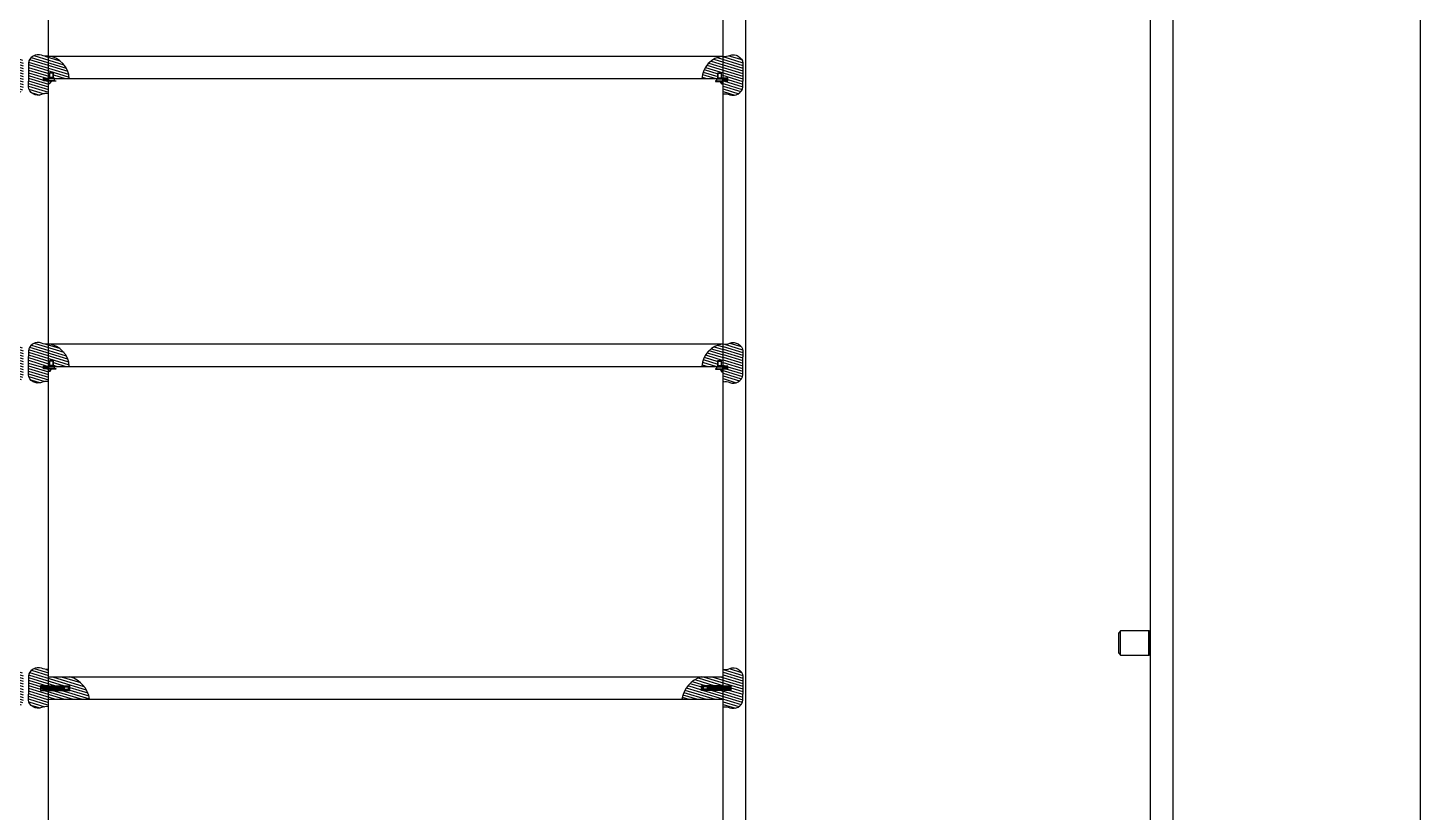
# Model space of a CAD drawing. Header units: centimetres. Extents: x 1543 to 3673, y 1148 to 2594.
# Drawn here: x 2101.8 to 2256.5, y 2384.1 to 2471.3 of the extents above; entities that cross this region are included whole.
import ezdxf

# ---------------------------------------------------------------- set-up
doc = ezdxf.new("R2010")
doc.units = ezdxf.units.CM
doc.linetypes.add('PDF_IMPORT', pattern=[1, 0.8, -0.2])
doc.layers.get('0').update_dxf_attribs({"color": 147})
doc.layers.add('ferramenta', color=250, linetype='Continuous')

# ---------------------------------------------------------------- blocks, each defined once
blk = doc.blocks.new('scrivania vite 3')
at = {"layer": 'ferramenta'}
for p, q in [((-0.117, 1.523), (-0.117, 1.603)), ((-0.117, 1.603), (0.117, 1.603)), ((0.117, 1.523), (0.117, 1.603)), ((-0.117, 1.523), (0.117, 1.523)), ((-0.111, 0.446), (-0.111, 1.306)), ((-0.111, 1.306), (0.111, 1.306)), ((-0.111, 1.282), (-0.012, 1.282)), ((-0.086, 1.282), (-0.086, 0.446)), ((-0.071, 1.306), (-0.071, 1.523)), ((-0.012, 1.282), (-0.012, 0.446)), ((0.012, 1.282), (0.111, 1.282)), ((0.012, 1.282), (0.012, 0.446)), ((0.071, 1.306), (0.071, 1.523)), ((0.086, 1.282), (0.086, 0.446)), ((0.111, 0.446), (0.111, 1.306)), ((-0.111, 0.422), (-0.111, 0.446)), ((-0.111, 0.446), (0.111, 0.446)), ((-0.111, 0.422), (0.111, 0.422)), ((-0.096, 0.348), (-0.066, 0.367)), ((-0.096, 0.348), (-0.057, 0.342)), ((-0.096, 0.285), (-0.066, 0.303)), ((-0.096, 0.285), (-0.057, 0.279)), ((-0.096, 0.221), (-0.066, 0.24)), ((-0.096, 0.221), (-0.057, 0.215)), ((-0.096, 0.165), (-0.066, 0.183)), ((-0.096, 0.165), (-0.057, 0.159)), ((-0.096, 0.109), (-0.066, 0.128)), ((-0.096, 0.109), (-0.057, 0.103)), ((-0.096, 0.055), (-0.066, 0.074)), ((-0.096, 0.055), (-0.057, 0.05)), ((-0.071, 0.364), (-0.071, 0.422)), ((-0.071, 0.301), (-0.071, 0.344)), ((-0.071, 0.237), (-0.071, 0.281)), ((-0.071, 0.181), (-0.071, 0.217)), ((-0.071, 0.125), (-0.071, 0.161)), ((-0.071, 0.071), (-0.071, 0.105)), ((-0.071, 0.052), (-0.071, 0.025)), ((-0.071, 0.025), (0.071, 0.025)), ((0.062, 0.39), (-0.066, 0.367)), ((0.062, 0.326), (-0.066, 0.303)), ((0.062, 0.263), (-0.066, 0.24)), ((0.062, 0.206), (-0.066, 0.183)), ((0.062, 0.151), (-0.066, 0.128)), ((0.062, 0.097), (-0.066, 0.074)), ((0.06, 0.363), (-0.057, 0.342)), ((0.06, 0.3), (-0.057, 0.279)), ((0.06, 0.236), (-0.057, 0.215)), ((0.06, 0.18), (-0.057, 0.159)), ((0.06, 0.124), (-0.057, 0.103)), ((0.06, 0.071), (-0.057, 0.05)), ((0.096, 0.382), (0.06, 0.363)), ((0.096, 0.319), (0.06, 0.3)), ((0.096, 0.255), (0.06, 0.236)), ((0.096, 0.199), (0.06, 0.18)), ((0.096, 0.143), (0.06, 0.124)), ((0.096, 0.089), (0.06, 0.071)), ((0.096, 0.382), (0.062, 0.39)), ((0.096, 0.319), (0.062, 0.326)), ((0.096, 0.255), (0.062, 0.263)), ((0.096, 0.199), (0.062, 0.206)), ((0.096, 0.143), (0.062, 0.151)), ((0.096, 0.089), (0.062, 0.097)), ((0.071, 0.388), (0.071, 0.422)), ((0.071, 0.324), (0.071, 0.369)), ((0.071, 0.261), (0.071, 0.305)), ((0.071, 0.204), (0.071, 0.242)), ((0.071, 0.149), (0.071, 0.185)), ((0.071, 0.095), (0.071, 0.13)), ((0.071, 0.076), (0.071, 0.025)), ((0.111, 0.422), (0.111, 0.446))]:
    blk.add_line(p, q, dxfattribs=at)
blk.add_arc((0, 0.063), 0.0634, 217.38865, 322.61135, dxfattribs=at)

msp = doc.modelspace()

# ---------------------------------------------------------------- hatches: boundary and pattern name
h = msp.add_hatch()
h.set_pattern_fill('ANSI31', color=256, scale=0.09, angle=118)
h.set_pattern_definition([(163, (-539.0307, 897.5928), (-0.083545215, -0.273264084), [])])
h.paths.add_polyline_path([(2024.04, 2468.16), (2024.04, 2465.66), (2024.08, 2465.66), (2024.2, 2465.77), (2024.2, 2466.32), (2024.6, 2466.32), (2024.6, 2465.77), (2024.71, 2465.66), (2026.38, 2465.66, 0.366565)])
h.paths.add_polyline_path([(2099.04, 2468.16, 0.367551), (2096.69, 2465.66), (2098.36, 2465.66), (2098.48, 2465.77), (2098.48, 2466.32), (2098.88, 2466.32), (2098.88, 2465.77), (2098.99, 2465.66), (2099.04, 2465.66)])
h.paths.add_polyline_path([(2101.25, 2466.75, 0.004329), (2101.25, 2467.38, 0.484857), (2099.79, 2468.25, -0.16471), (2099.04, 2468.16), (2099.04, 2465.7), (2099.58, 2465.7), (2099.58, 2465.41), (2099.04, 2465.41), (2099.04, 2463.97, -0.164656), (2099.79, 2463.88, 0.484857), (2101.25, 2464.75, 0.004329), (2101.25, 2465.38)])
h.paths.add_polyline_path([(2104.04, 2468.16, -0.164656), (2103.28, 2468.25, 0.484857), (2101.82, 2467.38, 0.004329), (2101.82, 2466.75), (2101.82, 2465.38, 0.004329), (2101.82, 2464.75, 0.484857), (2103.28, 2463.88, -0.164794), (2104.04, 2463.97), (2104.04, 2465.41), (2103.49, 2465.41), (2103.49, 2465.7), (2104.04, 2465.7)])
h.paths.add_polyline_path([(2104.04, 2468.16), (2104.04, 2465.7), (2104.04, 2465.66), (2104.08, 2465.66), (2104.2, 2465.77), (2104.2, 2466.32), (2104.6, 2466.32), (2104.6, 2465.77), (2104.71, 2465.66), (2106.36, 2465.66, 0.365139)])
h.paths.add_polyline_path([(2179.04, 2468.16, 0.367532), (2176.69, 2465.66), (2178.36, 2465.66), (2178.48, 2465.76), (2178.48, 2466.31), (2178.88, 2466.31), (2178.88, 2465.76), (2178.99, 2465.66), (2179.04, 2465.66), (2179.04, 2465.69)])
h.paths.add_polyline_path([(2181.25, 2467.38, 0.484857), (2179.79, 2468.24, -0.16471), (2179.04, 2468.16), (2179.04, 2465.69), (2179.58, 2465.69), (2179.58, 2465.4), (2179.04, 2465.4), (2179.04, 2463.96, -0.164712), (2179.79, 2463.87, 0.484857), (2181.25, 2464.74, 0.004329), (2181.25, 2465.38), (2181.25, 2466.74, 0.004329)])
h.paths.add_polyline_path([(2179.04, 2436.16, 0.367529), (2176.69, 2433.66), (2178.36, 2433.66), (2178.48, 2433.76), (2178.48, 2434.31), (2178.88, 2434.31), (2178.88, 2433.76), (2178.99, 2433.66), (2179.04, 2433.66)])
h.paths.add_polyline_path([(2104.04, 2436.16, -0.164702), (2103.28, 2436.25, 0.484857), (2101.82, 2435.38, 0.004329), (2101.82, 2434.75), (2101.82, 2433.38, 0.004329), (2101.82, 2432.75, 0.484857), (2103.28, 2431.88, -0.164906), (2104.04, 2431.97), (2104.04, 2433.41), (2103.5, 2433.41), (2103.5, 2433.7), (2104.04, 2433.7)])
h.paths.add_polyline_path([(2104.04, 2436.16), (2104.04, 2436.16), (2104.04, 2433.7), (2104.04, 2433.66), (2104.08, 2433.66), (2104.2, 2433.77), (2104.2, 2434.32), (2104.6, 2434.32), (2104.6, 2433.77), (2104.71, 2433.66), (2106.36, 2433.66, 0.365128)])
h.paths.add_polyline_path([(2101.25, 2434.75, 0.004329), (2101.25, 2435.38, 0.484857), (2099.79, 2436.25, -0.16471), (2099.04, 2436.16), (2099.04, 2436.16), (2099.04, 2433.7), (2099.58, 2433.7), (2099.58, 2433.41), (2099.04, 2433.41), (2099.04, 2431.97, -0.164682), (2099.79, 2431.88, 0.484857), (2101.25, 2432.75, 0.004329), (2101.25, 2433.38)])
h.paths.add_polyline_path([(2099.04, 2436.16), (2099.04, 2436.16, 0.367551), (2096.69, 2433.66), (2098.36, 2433.66), (2098.48, 2433.77), (2098.48, 2434.32), (2098.88, 2434.32), (2098.88, 2433.77), (2098.99, 2433.66), (2099.04, 2433.66)])
h.paths.add_polyline_path([(2026.44, 2399.16), (2024.04, 2399.16), (2024.04, 2398.15), (2026.44, 2398.15), (2026.44, 2397.64), (2024.04, 2397.64), (2024.04, 2396.66), (2028.63, 2396.66, 0.28603)])
h.paths.add_polyline_path([(2024.04, 2400.01, -0.164697), (2023.28, 2400.1, 0.484857), (2021.82, 2399.23, 0.004329), (2021.82, 2398.59), (2021.82, 2397.23, 0.004329), (2021.82, 2396.59, 0.484857), (2023.28, 2395.73, -0.164701), (2024.04, 2395.81), (2024.04, 2397.64), (2023.16, 2397.64), (2023.16, 2398.15), (2024.04, 2398.15)])
h.paths.add_polyline_path([(2101.25, 2399.23, 0.484857), (2099.79, 2400.1, -0.164705), (2099.04, 2400.01), (2099.04, 2398.15), (2099.91, 2398.15), (2099.91, 2397.64), (2099.04, 2397.64), (2099.04, 2395.81, -0.164708), (2099.79, 2395.73, 0.484857), (2101.25, 2396.59, 0.004329), (2101.25, 2397.23), (2101.25, 2398.59, 0.004329)])
h.paths.add_polyline_path([(2104.04, 2400.01, -0.164514), (2103.28, 2400.1, 0.484857), (2101.82, 2399.23, 0.004329), (2101.82, 2398.59), (2101.82, 2397.23, 0.004329), (2101.82, 2396.59, 0.484857), (2103.28, 2395.73, -0.164709), (2104.04, 2395.81), (2104.04, 2397.65), (2103.16, 2397.65), (2103.16, 2398.16), (2104.04, 2398.16)])
h.paths.add_polyline_path([(2179.04, 2399.16), (2176.64, 2399.16, 0.286063), (2174.44, 2396.66), (2179.04, 2396.66), (2179.04, 2397.65), (2179.03, 2397.65), (2176.63, 2397.65), (2176.63, 2398.16), (2179.04, 2398.16)])
h.paths.add_polyline_path([(2179.04, 2372.16, 0.367528), (2176.69, 2369.66), (2178.36, 2369.66), (2178.48, 2369.76), (2178.48, 2370.31), (2178.88, 2370.31), (2178.88, 2369.76), (2178.99, 2369.66), (2179.04, 2369.66)])
h.paths.add_polyline_path([(2099.04, 2397.64), (2096.64, 2397.64), (2096.64, 2398.15), (2099.04, 2398.15), (2099.04, 2399.16), (2096.63, 2399.16, 0.28603), (2094.44, 2396.66), (2099.04, 2396.66)])
h.paths.add_polyline_path([(2106.41, 2399.16), (2104.04, 2399.16), (2104.04, 2398.16), (2106.44, 2398.16), (2106.44, 2397.65), (2104.04, 2397.65), (2104.04, 2396.66), (2108.63, 2396.66, 0.287683)])
h.paths.add_polyline_path([(2181.25, 2398.59, 0.004329), (2181.25, 2399.22, 0.484857), (2179.79, 2400.09, -0.16471), (2179.04, 2400), (2179.04, 2398.16), (2179.91, 2398.16), (2179.91, 2397.65), (2179.04, 2397.65), (2179.04, 2396.66), (2179.04, 2395.81, -0.164712), (2179.79, 2395.72, 0.484857), (2181.25, 2396.58, 0.004329), (2181.25, 2397.22)])
h.paths.add_polyline_path([(2024.04, 2436.16), (2024.04, 2433.66), (2024.08, 2433.66), (2024.2, 2433.77), (2024.2, 2434.32), (2024.6, 2434.32), (2024.6, 2433.77), (2024.71, 2433.66), (2026.38, 2433.66, 0.366559)])
h.paths.add_polyline_path([(2024.04, 2468.16, -0.16471), (2023.28, 2468.25, 0.484857), (2021.82, 2467.39, 0.004329), (2021.82, 2466.76), (2021.81, 2465.39, 0.004329), (2021.81, 2464.75, 0.484857), (2023.27, 2463.88, -0.168352), (2024.04, 2463.96), (2024.04, 2465.39, -0.174406), (2024, 2465.41), (2023.5, 2465.41), (2023.5, 2465.7), (2024.04, 2465.7)])
h.paths.add_polyline_path([(2023.5, 2433.7), (2024.04, 2433.7), (2024.04, 2436.16, -0.164729), (2023.28, 2436.25, 0.484857), (2021.82, 2435.39, 0.004329), (2021.82, 2434.76), (2021.81, 2433.39, 0.004329), (2021.81, 2432.75, 0.484857), (2023.27, 2431.88, -0.168375), (2024.04, 2431.96), (2024.04, 2433.41), (2023.5, 2433.41)])
h.paths.add_polyline_path([(2024.04, 2372.16, -0.164709), (2023.28, 2372.25, 0.484857), (2021.82, 2371.39, 0.004329), (2021.82, 2370.76), (2021.81, 2369.39, 0.004329), (2021.81, 2368.75, 0.484857), (2023.27, 2367.88, -0.168352), (2024.04, 2367.96), (2024.04, 2369.41), (2023.5, 2369.41), (2023.5, 2369.7), (2024.04, 2369.7)])
h.paths.add_polyline_path([(2024.04, 2372.16), (2024.04, 2369.7), (2024.04, 2369.66), (2024.08, 2369.66), (2024.2, 2369.77), (2024.2, 2370.32), (2024.6, 2370.32), (2024.6, 2369.77), (2024.71, 2369.66), (2026.38, 2369.66, 0.366565)])
h.paths.add_polyline_path([(2024.04, 2340.15, -0.164705), (2023.28, 2340.24, 0.484857), (2021.82, 2339.38, 0.004329), (2021.82, 2338.74), (2021.81, 2337.37, 0.004329), (2021.81, 2336.74, 0.484857), (2023.27, 2335.87, -0.16835), (2024.04, 2335.95), (2024.04, 2337.41), (2023.5, 2337.41), (2023.5, 2337.7), (2024.04, 2337.7)])
h.paths.add_polyline_path([(2024.04, 2340.15), (2024.04, 2337.7), (2024.04, 2337.66), (2024.08, 2337.66), (2024.2, 2337.77), (2024.2, 2338.32), (2024.6, 2338.32), (2024.6, 2337.77), (2024.71, 2337.66), (2026.38, 2337.66, 0.364701)])
h.paths.add_polyline_path([(2099.04, 2340.15, 0.365671), (2096.69, 2337.66), (2098.36, 2337.66), (2098.48, 2337.77), (2098.48, 2338.32), (2098.88, 2338.32), (2098.88, 2337.77), (2098.99, 2337.66), (2099.04, 2337.66)])
h.paths.add_polyline_path([(2104.04, 2340.16), (2104.04, 2337.66), (2104.08, 2337.66), (2104.2, 2337.77), (2104.2, 2338.32), (2104.6, 2338.32), (2104.6, 2337.77), (2104.71, 2337.66), (2106.36, 2337.66, 0.365115)])
h.paths.add_polyline_path([(2104.04, 2340.16, -0.164706), (2103.28, 2340.25, 0.484857), (2101.82, 2339.38, 0.004329), (2101.82, 2338.75), (2101.82, 2337.38, 0.004329), (2101.82, 2336.75, 0.484857), (2103.28, 2335.88, -0.164849), (2104.04, 2335.97), (2104.04, 2337.41), (2103.5, 2337.41), (2103.5, 2337.7), (2104.04, 2337.7)])
h.paths.add_polyline_path([(2099.04, 2372.16), (2099.03, 2372.16, 0.367551), (2096.68, 2369.66), (2098.36, 2369.66), (2098.48, 2369.77), (2098.48, 2370.32), (2098.88, 2370.32), (2098.88, 2369.77), (2098.99, 2369.66), (2099.04, 2369.66)])
h.paths.add_polyline_path([(2101.25, 2370.75, 0.004329), (2101.25, 2371.38, 0.484857), (2099.79, 2372.25, -0.16471), (2099.04, 2372.16), (2099.04, 2372.16), (2099.04, 2369.7), (2099.58, 2369.7), (2099.58, 2369.41), (2099.04, 2369.41), (2099.04, 2367.97, -0.164707), (2099.79, 2367.88, 0.484857), (2101.25, 2368.75, 0.004329), (2101.25, 2369.38)])
h.paths.add_polyline_path([(2104.04, 2372.16), (2104.04, 2372.16, -0.16471), (2103.28, 2372.25, 0.484857), (2101.82, 2371.38, 0.004329), (2101.82, 2370.75), (2101.82, 2369.38, 0.004329), (2101.82, 2368.75, 0.484857), (2103.28, 2367.88, -0.16485), (2104.04, 2367.97), (2104.04, 2369.41), (2103.5, 2369.41), (2103.5, 2369.7), (2104.04, 2369.7)])
h.paths.add_polyline_path([(2104.04, 2372.16), (2104.04, 2369.7), (2104.04, 2369.66), (2104.08, 2369.66), (2104.2, 2369.77), (2104.2, 2370.32), (2104.6, 2370.32), (2104.6, 2369.77), (2104.71, 2369.66), (2106.36, 2369.66, 0.365113)])
h.paths.add_polyline_path([(2179.04, 2340.16, 0.36753), (2176.69, 2337.66), (2178.36, 2337.66), (2178.48, 2337.76), (2178.48, 2338.31), (2178.88, 2338.31), (2178.88, 2337.76), (2178.99, 2337.66), (2179.04, 2337.66)])
h = msp.add_hatch()
h.set_pattern_fill('ANSI31', color=256, scale=0.09, angle=118)
h.set_pattern_definition([(163, (-539.03084, 961.5927), (-0.083545215, -0.273264084), [])])
h.paths.add_polyline_path([(2181.25, 2433.38), (2181.25, 2434.74, 0.004329), (2181.25, 2435.38, 0.484857), (2179.79, 2436.24, -0.164718), (2179.04, 2436.16), (2179.04, 2433.69), (2179.58, 2433.69), (2179.58, 2433.4), (2179.04, 2433.4), (2179.04, 2431.96, -0.164693), (2179.79, 2431.87, 0.484857), (2181.25, 2432.74, 0.004329)])

# ---------------------------------------------------------------- linework, layer by layer
for p, q in [((2104.04, 2465.66), (2104.04, 2498.91)), ((2179.04, 2465.69), (2179.04, 2498.91)), ((2181.54, 2498.91), (2181.54, 2296.91)), ((2226.54, 2498.91), (2226.54, 2306.91)), ((2229.04, 2498.91), (2229.04, 2296.91)), ((2256.54, 2498.91), (2256.54, 2306.91)), ((2104.04, 2468.16), (2179.04, 2468.16)), ((2101.82, 2466.75), (2101.82, 2465.38)), ((2103.49, 2465.41), (2103.49, 2465.7)), ((2103.49, 2465.7), (2104.04, 2465.7)), ((2104.08, 2465.66), (2104.04, 2465.66)), ((2104.08, 2465.66), (2104.2, 2465.77)), ((2104.2, 2465.77), (2104.2, 2466.32)), ((2104.6, 2466.32), (2104.2, 2466.32)), ((2104.6, 2465.77), (2104.6, 2466.32)), ((2104.71, 2465.66), (2104.6, 2465.77)), ((2104.71, 2465.66), (2178.36, 2465.66)), ((2178.36, 2465.66), (2178.48, 2465.76)), ((2178.48, 2465.76), (2178.48, 2466.31)), ((2178.48, 2466.31), (2178.88, 2466.31)), ((2178.88, 2465.76), (2178.88, 2466.31)), ((2178.99, 2465.66), (2178.88, 2465.76)), ((2178.99, 2465.66), (2179.04, 2465.66)), ((2179.58, 2465.69), (2179.04, 2465.69)), ((2179.04, 2465.66), (2179.04, 2465.69)), ((2179.58, 2465.4), (2179.58, 2465.69)), ((2181.25, 2466.74), (2181.25, 2465.38)), ((2104.04, 2465.41), (2103.49, 2465.41)), ((2104.04, 2433.6), (2104.04, 2465.41)), ((2179.04, 2433.66), (2179.04, 2465.4)), ((2179.04, 2465.4), (2179.58, 2465.4)), ((2101.82, 2433.38), (2101.82, 2434.75)), ((2104.04, 2436.16), (2179.04, 2436.16)), ((2181.25, 2433.38), (2181.25, 2434.74)), ((2103.5, 2433.41), (2103.5, 2433.7)), ((2103.5, 2433.7), (2104.04, 2433.7)), ((2104.04, 2433.41), (2103.5, 2433.41)), ((2104.04, 2433.66), (2104.11, 2433.66)), ((2104.08, 2433.66), (2104.04, 2433.66)), ((2104.04, 2398.16), (2104.04, 2433.45)), ((2104.08, 2433.66), (2104.2, 2433.77)), ((2104.2, 2433.77), (2104.2, 2434.32)), ((2104.6, 2434.32), (2104.2, 2434.32)), ((2104.6, 2433.77), (2104.6, 2434.32)), ((2104.71, 2433.66), (2104.6, 2433.77)), ((2104.69, 2433.66), (2178.36, 2433.66)), ((2178.36, 2433.66), (2178.48, 2433.76)), ((2178.48, 2433.76), (2178.48, 2434.31)), ((2178.48, 2434.31), (2178.88, 2434.31)), ((2178.88, 2433.76), (2178.88, 2434.31)), ((2178.99, 2433.66), (2178.88, 2433.76)), ((2178.99, 2433.66), (2179.04, 2433.66)), ((2179.58, 2433.69), (2179.04, 2433.69)), ((2179.04, 2398.16), (2179.04, 2433.4)), ((2179.04, 2433.4), (2179.58, 2433.4)), ((2179.58, 2433.4), (2179.58, 2433.69)), ((2104.04, 2399.16), (2179.04, 2399.16)), ((2101.82, 2398.59), (2101.82, 2397.23)), ((2104.04, 2398.16), (2103.16, 2398.16)), ((2104.04, 2369.66), (2104.04, 2397.65)), ((2179.03, 2398.16), (2179.91, 2398.16)), ((2179.04, 2369.66), (2179.04, 2397.65)), ((2181.25, 2398.59), (2181.25, 2397.22)), ((2104.04, 2396.66), (2179.04, 2396.66))]:
    msp.add_line(p, q)
at = {"linetype": 'PDF_IMPORT', "transparency": 33554687}
for p, q in [((2103.16, 2398.16), (2103.16, 2397.65)), ((2103.16, 2397.65), (2104.04, 2397.65)), ((2106.44, 2397.65), (2106.44, 2398.16)), ((2176.63, 2397.65), (2176.63, 2398.16)), ((2179.91, 2397.65), (2179.03, 2397.65)), ((2179.91, 2398.16), (2179.91, 2397.65))]:
    msp.add_line(p, q, dxfattribs=at)
at = {"transparency": 33554687}
for p, q in [((2104.04, 2398.16), (2106.44, 2398.16)), ((2104.04, 2397.65), (2106.44, 2397.65)), ((2179.03, 2398.16), (2176.63, 2398.16)), ((2179.03, 2397.65), (2176.63, 2397.65))]:
    msp.add_line(p, q, dxfattribs=at)
for points in [[(2104.04, 2468.16, -0.16471), (2103.28, 2468.25, 0.484857), (2101.82, 2467.38, 0.004329), (2101.82, 2466.75, 0.054823)], [(2179.04, 2468.16, 0.16471), (2179.79, 2468.24, -0.484857), (2181.25, 2467.38, -0.004329), (2181.25, 2466.74, -0.054823)], [(2104.04, 2463.97, 0.16471), (2103.28, 2463.88, -0.484857), (2101.82, 2464.75, -0.004329), (2101.82, 2465.38, -0.054823)], [(2179.04, 2463.96, -0.16471), (2179.79, 2463.87, 0.484857), (2181.25, 2464.74, 0.004329), (2181.25, 2465.38, 0.054823)], [(2104.04, 2436.16, -0.16471), (2103.28, 2436.25, 0.484857), (2101.82, 2435.38, 0.004329), (2101.82, 2434.75, 0.054823)], [(2179.04, 2436.16, 0.16471), (2179.79, 2436.24, -0.484857), (2181.25, 2435.38, -0.004329), (2181.25, 2434.74, -0.054823)], [(2104.04, 2431.97, 0.16471), (2103.28, 2431.88, -0.484857), (2101.82, 2432.75, -0.004329), (2101.82, 2433.38, -0.054823)], [(2179.04, 2431.96, -0.16471), (2179.79, 2431.87, 0.484857), (2181.25, 2432.74, 0.004329), (2181.25, 2433.38, 0.054823)], [(2104.04, 2400.01, -0.164514), (2103.28, 2400.1, 0.484857), (2101.82, 2399.23, 0.004329), (2101.82, 2398.59)], [(2179.04, 2400, 0.16471), (2179.79, 2400.09, -0.484857), (2181.25, 2399.22, -0.004329), (2181.25, 2398.59, -0.054823)], [(2104.04, 2395.81, 0.164709), (2103.28, 2395.73, -0.484857), (2101.82, 2396.59, -0.004329), (2101.82, 2397.23)], [(2179.04, 2395.81, -0.16471), (2179.79, 2395.72, 0.484857), (2181.25, 2396.58, 0.004329), (2181.25, 2397.22, 0.054823)]]:
    msp.add_lwpolyline(points, format="xyb", dxfattribs=at)
for centre, radius, start, end in [((2103.72, 2465.53), 2.65, 2.8459, 83.0764), ((2179.33, 2465.52), 2.65, 96.4072, 177.1309), ((2103.72, 2433.53), 2.65, 2.8459, 83.0764), ((2179.33, 2433.52), 2.65, 96.4072, 177.1309), ((2105.53, 2396.15), 3.14, 9.3198, 73.1683), ((2177.55, 2396.15), 3.14, 106.8317, 170.6802)]:
    msp.add_arc(centre, radius, start, end)
at = {"layer": 'ferramenta', "transparency": 33554687}
for p, q in [((2103.54, 2465.63), (2103.53, 2465.63)), ((2103.53, 2465.63), (2103.53, 2465.48)), ((2103.58, 2465.63), (2103.56, 2465.63)), ((2103.85, 2465.63), (2103.61, 2465.63)), ((2103.9, 2465.6), (2103.85, 2465.63)), ((2104.07, 2465.6), (2103.9, 2465.6)), ((2104.22, 2465.77), (2104.07, 2465.63)), ((2104.73, 2465.63), (2104.07, 2465.63)), ((2104.07, 2465.63), (2104.07, 2465.42)), ((2104.25, 2466.29), (2104.22, 2466.25)), ((2104.22, 2465.77), (2104.22, 2466.25)), ((2104.58, 2466.25), (2104.22, 2466.25)), ((2104.58, 2465.77), (2104.22, 2465.77)), ((2104.25, 2466.29), (2104.54, 2466.29)), ((2104.58, 2466.25), (2104.54, 2466.29)), ((2104.58, 2465.77), (2104.58, 2466.25)), ((2104.73, 2465.63), (2104.58, 2465.77)), ((2104.73, 2465.42), (2104.73, 2465.63)), ((2178.35, 2465.62), (2178.5, 2465.76)), ((2178.35, 2465.62), (2179, 2465.62)), ((2178.35, 2465.41), (2178.35, 2465.62)), ((2178.5, 2466.25), (2178.53, 2466.28)), ((2178.5, 2465.76), (2178.5, 2466.25)), ((2178.5, 2466.25), (2178.86, 2466.25)), ((2178.5, 2465.76), (2178.86, 2465.76)), ((2178.82, 2466.28), (2178.53, 2466.28)), ((2178.82, 2466.28), (2178.86, 2466.25)), ((2178.86, 2465.76), (2178.86, 2466.25)), ((2178.86, 2465.76), (2179, 2465.62)), ((2179, 2465.62), (2179, 2465.41)), ((2179, 2465.59), (2179.18, 2465.59)), ((2179.18, 2465.59), (2179.23, 2465.62)), ((2179.23, 2465.62), (2179.47, 2465.62)), ((2179.49, 2465.62), (2179.51, 2465.62)), ((2179.53, 2465.62), (2179.54, 2465.62)), ((2179.54, 2465.62), (2179.54, 2465.47)), ((2103.62, 2465.57), (2103.53, 2465.57)), ((2103.67, 2465.48), (2103.53, 2465.48)), ((2103.72, 2465.45), (2103.67, 2465.48)), ((2103.97, 2465.45), (2103.72, 2465.45)), ((2103.98, 2465.46), (2103.97, 2465.45)), ((2103.99, 2465.43), (2104.01, 2465.45)), ((2104.07, 2465.45), (2104.02, 2465.45)), ((2104.73, 2465.42), (2104.07, 2465.42)), ((2104.07, 2465.36), (2104.07, 2465.42)), ((2104.26, 2465.36), (2104.07, 2465.36)), ((2104.87, 2465.36), (2104.47, 2465.36)), ((2104.73, 2465.42), (2104.87, 2465.42)), ((2104.87, 2465.42), (2104.87, 2465.36)), ((2178.35, 2465.41), (2178.2, 2465.41)), ((2178.2, 2465.41), (2178.2, 2465.35)), ((2178.2, 2465.35), (2178.6, 2465.35)), ((2178.35, 2465.41), (2179, 2465.41)), ((2178.81, 2465.35), (2179, 2465.35)), ((2179, 2465.44), (2179.05, 2465.44)), ((2179, 2465.35), (2179, 2465.41)), ((2179.08, 2465.42), (2179.06, 2465.44)), ((2179.09, 2465.45), (2179.1, 2465.44)), ((2179.1, 2465.44), (2179.35, 2465.44)), ((2179.35, 2465.44), (2179.4, 2465.47)), ((2179.4, 2465.47), (2179.54, 2465.47)), ((2179.45, 2465.57), (2179.54, 2465.57)), ((2103.54, 2433.63), (2103.54, 2433.63)), ((2103.54, 2433.63), (2103.54, 2433.48)), ((2103.62, 2433.57), (2103.54, 2433.57)), ((2103.68, 2433.48), (2103.54, 2433.48)), ((2103.58, 2433.63), (2103.56, 2433.63)), ((2103.85, 2433.63), (2103.61, 2433.63)), ((2103.72, 2433.45), (2103.68, 2433.48)), ((2103.97, 2433.45), (2103.72, 2433.45)), ((2103.9, 2433.6), (2103.85, 2433.63)), ((2104.07, 2433.6), (2103.9, 2433.6)), ((2103.98, 2433.46), (2103.97, 2433.45)), ((2103.99, 2433.43), (2104.01, 2433.45)), ((2104.07, 2433.45), (2104.02, 2433.45)), ((2104.22, 2433.77), (2104.07, 2433.63)), ((2104.73, 2433.63), (2104.07, 2433.63)), ((2104.07, 2433.63), (2104.07, 2433.42)), ((2104.73, 2433.42), (2104.07, 2433.42)), ((2104.07, 2433.36), (2104.07, 2433.42)), ((2104.26, 2433.36), (2104.07, 2433.36)), ((2104.25, 2434.29), (2104.22, 2434.25)), ((2104.22, 2433.77), (2104.22, 2434.25)), ((2104.58, 2434.25), (2104.22, 2434.25)), ((2104.58, 2433.77), (2104.22, 2433.77)), ((2104.25, 2434.29), (2104.54, 2434.29)), ((2104.87, 2433.36), (2104.47, 2433.36)), ((2104.58, 2434.25), (2104.54, 2434.29)), ((2104.58, 2433.77), (2104.58, 2434.25)), ((2104.73, 2433.63), (2104.58, 2433.77)), ((2104.73, 2433.42), (2104.73, 2433.63)), ((2104.73, 2433.42), (2104.87, 2433.42)), ((2104.87, 2433.42), (2104.87, 2433.36)), ((2178.35, 2433.41), (2178.2, 2433.41)), ((2178.2, 2433.41), (2178.2, 2433.35)), ((2178.2, 2433.35), (2178.6, 2433.35)), ((2178.35, 2433.62), (2178.5, 2433.76)), ((2178.35, 2433.62), (2179, 2433.62)), ((2178.35, 2433.41), (2178.35, 2433.62)), ((2178.35, 2433.41), (2179, 2433.41)), ((2178.5, 2434.25), (2178.53, 2434.28)), ((2178.5, 2433.76), (2178.5, 2434.25)), ((2178.5, 2434.25), (2178.86, 2434.25)), ((2178.5, 2433.76), (2178.86, 2433.76)), ((2178.82, 2434.28), (2178.53, 2434.28)), ((2178.81, 2433.35), (2179, 2433.35)), ((2178.82, 2434.28), (2178.86, 2434.25)), ((2178.86, 2433.76), (2178.86, 2434.25)), ((2178.86, 2433.76), (2179, 2433.62)), ((2179, 2433.62), (2179, 2433.41)), ((2179, 2433.59), (2179.18, 2433.59)), ((2179, 2433.44), (2179.05, 2433.44)), ((2179, 2433.35), (2179, 2433.41)), ((2179.08, 2433.42), (2179.06, 2433.44)), ((2179.09, 2433.45), (2179.1, 2433.44)), ((2179.1, 2433.44), (2179.35, 2433.44)), ((2179.18, 2433.59), (2179.23, 2433.62)), ((2179.23, 2433.62), (2179.47, 2433.62)), ((2179.35, 2433.44), (2179.4, 2433.47)), ((2179.4, 2433.47), (2179.54, 2433.47)), ((2179.45, 2433.57), (2179.54, 2433.57)), ((2179.49, 2433.62), (2179.51, 2433.62)), ((2179.53, 2433.62), (2179.54, 2433.62)), ((2179.54, 2433.62), (2179.54, 2433.47)), ((2223.21, 2404.28), (2223.05, 2404.05)), ((2223.05, 2401.77), (2223.05, 2404.05)), ((2223.21, 2401.55), (2223.21, 2404.28)), ((2226.36, 2404.28), (2223.21, 2404.28)), ((2226.36, 2401.55), (2226.36, 2404.28)), ((2226.49, 2404.19), (2226.36, 2404.28)), ((2226.49, 2401.63), (2226.49, 2404.19)), ((2223.05, 2401.77), (2223.21, 2401.55)), ((2223.21, 2401.55), (2226.36, 2401.55)), ((2226.36, 2401.55), (2226.49, 2401.63))]:
    msp.add_line(p, q, dxfattribs=at)
for points in [[(2103.6, 2465.6, -0.518888), (2103.59, 2465.6, -0.216853), (2103.58, 2465.63, 0.072388), (2103.59, 2465.67, -0.793382), (2103.59, 2465.67, -0.136996), (2103.61, 2465.63, -2.434367)], [(2179.47, 2465.59, 0.518888), (2179.48, 2465.59, 0.216853), (2179.49, 2465.62, -0.072388), (2179.49, 2465.66, 0.793382), (2179.48, 2465.67, 0.136996), (2179.47, 2465.62, 2.434367)], [(2103.97, 2465.45, 0.055017), (2103.98, 2465.44, 0.086834), (2103.98, 2465.43, 0.47546), (2103.99, 2465.43, 1.339096)], [(2103.99, 2465.46, 0.344877), (2103.98, 2465.46, -0.282462)], [(2104.47, 2465.36, 0.132117), (2104.35, 2465.32, -0.551708), (2104.3, 2465.33, 0.257182), (2104.26, 2465.36)], [(2178.6, 2465.35, -0.132117), (2178.73, 2465.32, 0.551708), (2178.78, 2465.33, -0.257182), (2178.81, 2465.35)], [(2179.08, 2465.45, -0.344877), (2179.09, 2465.45, 0.282462)], [(2179.1, 2465.44, -0.055017), (2179.09, 2465.43, -0.086834), (2179.09, 2465.42, -0.47546), (2179.08, 2465.42, -1.339096)], [(2103.6, 2433.6, -0.518888), (2103.59, 2433.6, -0.216853), (2103.58, 2433.63, 0.072388), (2103.59, 2433.67, -0.793382), (2103.59, 2433.67, -0.136996), (2103.61, 2433.63, -2.434367)], [(2103.97, 2433.45, 0.055017), (2103.98, 2433.44, 0.086834), (2103.98, 2433.43, 0.47546), (2103.99, 2433.43, 1.339096)], [(2103.99, 2433.46, 0.344877), (2103.98, 2433.46, -0.282462)], [(2104.47, 2433.36, 0.132117), (2104.35, 2433.32, -0.551708), (2104.3, 2433.33, 0.257182), (2104.26, 2433.36)], [(2178.6, 2433.35, -0.132117), (2178.73, 2433.32, 0.551708), (2178.78, 2433.33, -0.257182), (2178.81, 2433.35)], [(2179.08, 2433.45, -0.344877), (2179.09, 2433.45, 0.282462)], [(2179.1, 2433.44, -0.055017), (2179.09, 2433.43, -0.086834), (2179.09, 2433.42, -0.47546), (2179.08, 2433.42, -1.339096)], [(2179.47, 2433.59, 0.518888), (2179.48, 2433.59, 0.216853), (2179.49, 2433.62, -0.072388), (2179.49, 2433.66, 0.793382), (2179.48, 2433.67, 0.136996), (2179.47, 2433.62, 2.434367)]]:
    msp.add_lwpolyline(points, format="xyb", dxfattribs=at)
at = {"layer": 'ferramenta', "lineweight": 25, "transparency": 33554687}
for points in [[(2103.63, 2465.59, 0.415581), (2103.62, 2465.57, 0.101353), (2103.62, 2465.57, 0.270855), (2103.63, 2465.56), (2103.77, 2465.56, 0.382522), (2103.79, 2465.57)], [(2103.63, 2465.59, -0.038937), (2103.63, 2465.59), (2103.77, 2465.59, -0.360477), (2103.79, 2465.57), (2103.79, 2465.57, -0.057382), (2103.79, 2465.57)], [(2104.09, 2465.16, -0.026896), (2104.09, 2465.17), (2104.07, 2465.36)], [(2104.25, 2465.15, 0.002283), (2104.25, 2465.15, -0.006848), (2104.24, 2465.14, 0.000595), (2104.24, 2465.14), (2104.24, 2465.14)], [(2104.25, 2465.16, -0.005225), (2104.25, 2465.16, -0.005225), (2104.25, 2465.16, -0.002036), (2104.25, 2465.15)], [(2104.26, 2465.17, 0.001607), (2104.26, 2465.18, 0.003231), (2104.26, 2465.18, -0.008435), (2104.26, 2465.19)], [(2104.28, 2465.24, -0.004876), (2104.28, 2465.24, -0.003007), (2104.27, 2465.24, -0.007835), (2104.27, 2465.23)], [(2104.27, 2465.23, 0.003441), (2104.27, 2465.22, -0.002911), (2104.27, 2465.22, 0.001474), (2104.27, 2465.22), (2104.27, 2465.21, -0.001415), (2104.27, 2465.21)], [(2104.28, 2465.26, 0.001644), (2104.28, 2465.27, -0.006491), (2104.29, 2465.27)], [(2104.28, 2465.25, -0.003247), (2104.28, 2465.26, -0.004863), (2104.28, 2465.26)], [(2104.29, 2465.28, -0.003994), (2104.29, 2465.29, -0.004905), (2104.29, 2465.29, -0.009037), (2104.3, 2465.3, -0.005169), (2104.3, 2465.3, 0.001477), (2104.3, 2465.31, -0.002126), (2104.3, 2465.31, -0.003709), (2104.31, 2465.32)], [(2178.78, 2465.28, 0.003994), (2178.78, 2465.28, 0.004905), (2178.78, 2465.29, 0.009037), (2178.78, 2465.29, 0.005169), (2178.77, 2465.3, -0.001477), (2178.77, 2465.3, 0.002126), (2178.77, 2465.31, 0.003709), (2178.77, 2465.31)], [(2178.79, 2465.26, -0.001644), (2178.79, 2465.26, 0.006491), (2178.79, 2465.26)], [(2178.79, 2465.24, 0.003247), (2178.79, 2465.25, 0.004863), (2178.79, 2465.25)], [(2178.8, 2465.24, 0.004876), (2178.8, 2465.23, 0.003007), (2178.8, 2465.23, 0.007835), (2178.8, 2465.22)], [(2178.8, 2465.22, -0.003441), (2178.8, 2465.22, 0.002911), (2178.8, 2465.21, -0.001474), (2178.8, 2465.21), (2178.8, 2465.2, 0.001415), (2178.81, 2465.2)], [(2178.82, 2465.17, -0.001607), (2178.81, 2465.17, -0.003231), (2178.81, 2465.17, 0.008435), (2178.81, 2465.18)], [(2178.82, 2465.16, 0.005225), (2178.82, 2465.15, 0.005225), (2178.82, 2465.15, 0.002036), (2178.82, 2465.15)], [(2178.83, 2465.14, -0.002283), (2178.83, 2465.14, 0.006848), (2178.83, 2465.14, -0.000595), (2178.83, 2465.13), (2178.83, 2465.13)], [(2178.99, 2465.15, 0.026896), (2178.99, 2465.16), (2179, 2465.35)], [(2179.44, 2465.58, 0.038937), (2179.44, 2465.58), (2179.3, 2465.58, 0.360477), (2179.29, 2465.57), (2179.29, 2465.56, 0.057382), (2179.29, 2465.56)], [(2179.44, 2465.58, -0.415581), (2179.45, 2465.57, -0.101353), (2179.45, 2465.56, -0.270855), (2179.44, 2465.55), (2179.3, 2465.55, -0.382522), (2179.29, 2465.56)], [(2103.63, 2433.59, 0.415581), (2103.62, 2433.57, 0.101353), (2103.62, 2433.57, 0.270855), (2103.63, 2433.56), (2103.77, 2433.56, 0.382522), (2103.79, 2433.57)], [(2103.63, 2433.59, -0.038937), (2103.63, 2433.59), (2103.77, 2433.59, -0.360477), (2103.79, 2433.57), (2103.79, 2433.57, -0.057382), (2103.79, 2433.57)], [(2104.09, 2433.16, -0.026896), (2104.09, 2433.17), (2104.07, 2433.36)], [(2104.25, 2433.15, 0.002283), (2104.25, 2433.15, -0.006848), (2104.24, 2433.14, 0.000595), (2104.24, 2433.14), (2104.24, 2433.14)], [(2104.25, 2433.16, -0.005225), (2104.25, 2433.16, -0.005225), (2104.25, 2433.16, -0.002036), (2104.25, 2433.15)], [(2104.26, 2433.17, 0.001607), (2104.26, 2433.18, 0.003231), (2104.26, 2433.18, -0.008435), (2104.26, 2433.19)], [(2104.28, 2433.24, -0.004876), (2104.28, 2433.24, -0.003007), (2104.27, 2433.24, -0.007835), (2104.27, 2433.23)], [(2104.27, 2433.23, 0.003441), (2104.27, 2433.22, -0.002911), (2104.27, 2433.22, 0.001474), (2104.27, 2433.22), (2104.27, 2433.21, -0.001415), (2104.27, 2433.21)], [(2104.28, 2433.26, 0.001644), (2104.28, 2433.27, -0.006491), (2104.29, 2433.27)], [(2104.28, 2433.25, -0.003247), (2104.28, 2433.26, -0.004863), (2104.28, 2433.26)], [(2104.29, 2433.29, -0.003994), (2104.29, 2433.29, -0.004905), (2104.29, 2433.29, -0.009037), (2104.3, 2433.3, -0.005169), (2104.3, 2433.3, 0.001477), (2104.3, 2433.31, -0.002126), (2104.3, 2433.31, -0.003709), (2104.31, 2433.32)], [(2178.78, 2433.28, 0.003994), (2178.78, 2433.28, 0.004905), (2178.78, 2433.29, 0.009037), (2178.78, 2433.29, 0.005169), (2178.77, 2433.3, -0.001477), (2178.77, 2433.3, 0.002126), (2178.77, 2433.31, 0.003709), (2178.77, 2433.31)], [(2178.79, 2433.26, -0.001644), (2178.79, 2433.26, 0.006491), (2178.79, 2433.26)], [(2178.79, 2433.24, 0.003247), (2178.79, 2433.25, 0.004863), (2178.79, 2433.25)], [(2178.8, 2433.24, 0.004876), (2178.8, 2433.23, 0.003007), (2178.8, 2433.23, 0.007835), (2178.8, 2433.22)], [(2178.8, 2433.22, -0.003441), (2178.8, 2433.22, 0.002911), (2178.8, 2433.21, -0.001474), (2178.8, 2433.21), (2178.8, 2433.21, 0.001415), (2178.81, 2433.2)], [(2178.82, 2433.17, -0.001607), (2178.82, 2433.17, -0.003231), (2178.81, 2433.17, 0.008435), (2178.81, 2433.18)], [(2178.82, 2433.16, 0.005225), (2178.82, 2433.15, 0.005225), (2178.82, 2433.15, 0.002036), (2178.82, 2433.15)], [(2178.83, 2433.14, -0.002283), (2178.83, 2433.14, 0.006848), (2178.83, 2433.14, -0.000595), (2178.83, 2433.13), (2178.83, 2433.13)], [(2178.99, 2433.15, 0.026896), (2178.99, 2433.16), (2179, 2433.35)], [(2179.44, 2433.58, 0.038937), (2179.44, 2433.58), (2179.3, 2433.58, 0.360477), (2179.29, 2433.57), (2179.29, 2433.56, 0.057382), (2179.29, 2433.56)], [(2179.44, 2433.58, -0.415581), (2179.45, 2433.57, -0.101353), (2179.45, 2433.56, -0.270855), (2179.44, 2433.55), (2179.3, 2433.55, -0.382522), (2179.29, 2433.56)]]:
    msp.add_lwpolyline(points, format="xyb", dxfattribs=at)
for points in [[(2104.16, 2465.08), (2104.13, 2465.08)], [(2178.91, 2465.07), (2178.94, 2465.07)], [(2104.16, 2433.08), (2104.13, 2433.08)], [(2178.91, 2433.07), (2178.94, 2433.07)]]:
    msp.add_lwpolyline(points, dxfattribs=at)
at = {"layer": 'ferramenta', "transparency": 33554687}
for centre, radius, start, end in [((2104.28, 2465.59), 0.747, 172.2822, 177.1576), ((2103.55, 2465.69), 0.00318, 19.4416, 156.0932), ((2103.75, 2465.61), 0.214, 176.5954, 189.4601), ((2103.43, 2465.63), 0.135, 358.5223, 26.2649), ((2103.4, 2465.64), 0.167, 336.6472, 354.133), ((2103.56, 2465.63), 0.0495, 326.002, 359.1305), ((2104.03, 2465.54), 0.202, 154.8224, 206.2025), ((2179.04, 2465.53), 0.202, 333.7855, 25.1655), ((2179.51, 2465.62), 0.0495, 180.8575, 213.986), ((2179.64, 2465.62), 0.135, 153.7231, 181.4656), ((2179.67, 2465.64), 0.167, 185.855, 203.3408), ((2179.52, 2465.68), 0.00318, 23.8947, 160.5464), ((2178.79, 2465.58), 0.747, 2.8304, 7.7058), ((2179.32, 2465.61), 0.214, 350.5278, 3.3926), ((2103.55, 2465.58), 0.00522, 181.495, 345.0739), ((2104.02, 2465.5), 0.0456, 230.8401, 271.828), ((2179.05, 2465.49), 0.0456, 268.1599, 309.1479), ((2179.53, 2465.57), 0.00522, 194.914, 358.493), ((2104.28, 2433.59), 0.747, 172.2822, 177.1576), ((2103.55, 2433.69), 0.00318, 19.4416, 156.0932), ((2103.75, 2433.61), 0.214, 176.5954, 189.4601), ((2103.55, 2433.58), 0.00522, 181.495, 345.0739), ((2103.43, 2433.63), 0.135, 358.5223, 26.2649), ((2103.4, 2433.64), 0.167, 336.6472, 354.133), ((2103.56, 2433.63), 0.0495, 326.002, 359.1305), ((2104.03, 2433.54), 0.202, 154.8224, 206.2025), ((2104.02, 2433.5), 0.0456, 230.8401, 271.828), ((2179.05, 2433.49), 0.0456, 268.1599, 309.1479), ((2179.04, 2433.53), 0.202, 333.7855, 25.1655), ((2179.52, 2433.62), 0.0495, 180.8575, 213.986), ((2179.64, 2433.62), 0.135, 153.7231, 181.4656), ((2179.67, 2433.64), 0.167, 185.855, 203.3408), ((2179.53, 2433.68), 0.00318, 23.8947, 160.5464), ((2179.53, 2433.57), 0.00522, 194.914, 358.493), ((2178.79, 2433.58), 0.747, 2.8304, 7.7058), ((2179.32, 2433.61), 0.214, 350.5278, 3.3926)]:
    msp.add_arc(centre, radius, start, end, dxfattribs=at)
at = {"layer": 'ferramenta', "lineweight": 25, "transparency": 33554687}
for centre, radius, start, end in [((2104.94, 2465.01), 0.701, 163.4993, 163.8305), ((2104.14, 2465.23), 0.128, 343.0341, 344.8335), ((2104.1, 2465.35), 0.2, 339.3796, 340.5644), ((2178.97, 2465.34), 0.2, 199.4236, 200.6084), ((2178.13, 2465), 0.701, 16.1575, 16.4886), ((2178.93, 2465.22), 0.128, 195.1545, 196.9539), ((2104.94, 2433.01), 0.701, 163.4993, 163.8305), ((2104.14, 2433.23), 0.128, 343.0341, 344.8335), ((2104.1, 2433.35), 0.2, 339.3796, 340.5644), ((2178.97, 2433.34), 0.2, 199.4236, 200.6084), ((2178.13, 2433), 0.701, 16.1575, 16.4886), ((2178.93, 2433.22), 0.128, 195.1545, 196.9539)]:
    msp.add_arc(centre, radius, start, end, dxfattribs=at)
at = {"layer": 'ferramenta', "lineweight": 25, "transparency": 33554687, "extrusion": (0, 0, -1)}
for centre in [(2104.15, 2465.34), (2104.15, 2433.34)]:
    msp.add_ellipse(centre, major_axis=(0.015, 0.266), ratio=0.265667, start_param=3.14352, end_param=3.92261, dxfattribs=at)
at = {"layer": 'ferramenta', "lineweight": 25, "transparency": 33554687}
for centre in [(2178.93, 2465.34), (2178.93, 2433.34)]:
    msp.add_ellipse(centre, major_axis=(-0.015, 0.266), ratio=0.265667, start_param=3.14352, end_param=3.92261, dxfattribs=at)
for points in [[(2104.24, 2465.14), (2104.24, 2465.14), (2104.22, 2465.08), (2104.16, 2465.08)], [(2104.24, 2465.14), (2104.24, 2465.14), (2104.24, 2465.14), (2104.24, 2465.14)], [(2104.26, 2465.17), (2104.26, 2465.17), (2104.26, 2465.17), (2104.25, 2465.17)], [(2104.25, 2465.17), (2104.25, 2465.17), (2104.25, 2465.17), (2104.25, 2465.17)], [(2104.25, 2465.17), (2104.25, 2465.17), (2104.25, 2465.16), (2104.25, 2465.16)], [(2104.25, 2465.15), (2104.25, 2465.15), (2104.25, 2465.15), (2104.25, 2465.15)], [(2104.26, 2465.2), (2104.26, 2465.2), (2104.26, 2465.2), (2104.26, 2465.2)], [(2104.26, 2465.19), (2104.26, 2465.19), (2104.26, 2465.19), (2104.26, 2465.19)], [(2104.26, 2465.19), (2104.26, 2465.19), (2104.26, 2465.19), (2104.26, 2465.19)], [(2104.26, 2465.19), (2104.26, 2465.19), (2104.26, 2465.19), (2104.26, 2465.19)], [(2104.27, 2465.23), (2104.27, 2465.23), (2104.27, 2465.23), (2104.27, 2465.23)], [(2104.27, 2465.21), (2104.27, 2465.21), (2104.27, 2465.21), (2104.27, 2465.2)], [(2104.28, 2465.26), (2104.28, 2465.26), (2104.28, 2465.26), (2104.28, 2465.26)], [(2104.28, 2465.25), (2104.28, 2465.25), (2104.28, 2465.25), (2104.28, 2465.25)], [(2104.28, 2465.25), (2104.28, 2465.25), (2104.28, 2465.25), (2104.28, 2465.24)], [(2104.29, 2465.28), (2104.29, 2465.28), (2104.29, 2465.28), (2104.29, 2465.28)], [(2104.29, 2465.28), (2104.29, 2465.28), (2104.29, 2465.28), (2104.29, 2465.28)], [(2104.29, 2465.28), (2104.29, 2465.28), (2104.29, 2465.28), (2104.29, 2465.28)], [(2104.29, 2465.27), (2104.29, 2465.27), (2104.29, 2465.27), (2104.29, 2465.27)], [(2178.78, 2465.28), (2178.78, 2465.28), (2178.78, 2465.28), (2178.78, 2465.28)], [(2178.78, 2465.28), (2178.78, 2465.28), (2178.78, 2465.28), (2178.78, 2465.27)], [(2178.78, 2465.27), (2178.78, 2465.27), (2178.78, 2465.27), (2178.78, 2465.27)], [(2178.78, 2465.27), (2178.79, 2465.27), (2178.79, 2465.26), (2178.79, 2465.26)], [(2178.79, 2465.26), (2178.79, 2465.25), (2178.79, 2465.25), (2178.79, 2465.25)], [(2178.79, 2465.24), (2178.79, 2465.24), (2178.79, 2465.24), (2178.79, 2465.24)], [(2178.79, 2465.24), (2178.79, 2465.24), (2178.79, 2465.24), (2178.8, 2465.24)], [(2178.8, 2465.22), (2178.8, 2465.22), (2178.8, 2465.22), (2178.8, 2465.22)], [(2178.81, 2465.2), (2178.81, 2465.2), (2178.81, 2465.2), (2178.81, 2465.2)], [(2178.81, 2465.19), (2178.81, 2465.19), (2178.81, 2465.19), (2178.81, 2465.19)], [(2178.81, 2465.19), (2178.81, 2465.18), (2178.81, 2465.18), (2178.81, 2465.18)], [(2178.81, 2465.18), (2178.81, 2465.18), (2178.81, 2465.18), (2178.81, 2465.18)], [(2178.81, 2465.18), (2178.81, 2465.18), (2178.81, 2465.18), (2178.81, 2465.18)], [(2178.82, 2465.17), (2178.82, 2465.17), (2178.82, 2465.16), (2178.82, 2465.16)], [(2178.82, 2465.16), (2178.82, 2465.16), (2178.82, 2465.16), (2178.82, 2465.16)], [(2178.82, 2465.16), (2178.82, 2465.16), (2178.82, 2465.16), (2178.82, 2465.16)], [(2178.82, 2465.15), (2178.82, 2465.14), (2178.82, 2465.14), (2178.83, 2465.14)], [(2178.83, 2465.13), (2178.83, 2465.13), (2178.83, 2465.13), (2178.83, 2465.13)], [(2178.83, 2465.13), (2178.83, 2465.13), (2178.85, 2465.08), (2178.91, 2465.07)], [(2104.24, 2433.14), (2104.24, 2433.14), (2104.22, 2433.08), (2104.16, 2433.08)], [(2104.24, 2433.14), (2104.24, 2433.14), (2104.24, 2433.14), (2104.24, 2433.14)], [(2104.26, 2433.17), (2104.25, 2433.17), (2104.25, 2433.17), (2104.25, 2433.17)], [(2104.25, 2433.17), (2104.25, 2433.17), (2104.25, 2433.16), (2104.25, 2433.16)], [(2104.25, 2433.15), (2104.25, 2433.15), (2104.25, 2433.15), (2104.25, 2433.15)], [(2104.26, 2433.2), (2104.26, 2433.2), (2104.26, 2433.2), (2104.26, 2433.2)], [(2104.26, 2433.19), (2104.26, 2433.19), (2104.26, 2433.19), (2104.26, 2433.19)], [(2104.26, 2433.19), (2104.26, 2433.19), (2104.26, 2433.19), (2104.26, 2433.19)], [(2104.26, 2433.19), (2104.26, 2433.19), (2104.26, 2433.19), (2104.26, 2433.19)], [(2104.26, 2433.17), (2104.26, 2433.17), (2104.26, 2433.17), (2104.26, 2433.17)], [(2104.27, 2433.23), (2104.27, 2433.23), (2104.27, 2433.23), (2104.27, 2433.23)], [(2104.27, 2433.21), (2104.27, 2433.21), (2104.27, 2433.21), (2104.27, 2433.21)], [(2104.28, 2433.26), (2104.28, 2433.26), (2104.28, 2433.26), (2104.28, 2433.26)], [(2104.28, 2433.25), (2104.28, 2433.25), (2104.28, 2433.25), (2104.28, 2433.25)], [(2104.28, 2433.25), (2104.28, 2433.25), (2104.28, 2433.25), (2104.28, 2433.24)], [(2104.29, 2433.29), (2104.29, 2433.28), (2104.29, 2433.28), (2104.29, 2433.28)], [(2104.29, 2433.28), (2104.29, 2433.28), (2104.29, 2433.28), (2104.29, 2433.28)], [(2104.29, 2433.28), (2104.29, 2433.27), (2104.29, 2433.27), (2104.29, 2433.27)], [(2104.29, 2433.28), (2104.29, 2433.28), (2104.29, 2433.28), (2104.29, 2433.28)], [(2178.78, 2433.28), (2178.78, 2433.28), (2178.78, 2433.28), (2178.78, 2433.28)], [(2178.78, 2433.28), (2178.78, 2433.28), (2178.78, 2433.28), (2178.78, 2433.27)], [(2178.78, 2433.27), (2178.78, 2433.27), (2178.78, 2433.27), (2178.78, 2433.27)], [(2178.79, 2433.27), (2178.79, 2433.27), (2178.79, 2433.26), (2178.79, 2433.26)], [(2178.79, 2433.26), (2178.79, 2433.25), (2178.79, 2433.25), (2178.79, 2433.25)], [(2178.79, 2433.24), (2178.79, 2433.24), (2178.79, 2433.24), (2178.79, 2433.24)], [(2178.79, 2433.24), (2178.79, 2433.24), (2178.8, 2433.24), (2178.8, 2433.24)], [(2178.8, 2433.22), (2178.8, 2433.22), (2178.8, 2433.22), (2178.8, 2433.22)], [(2178.81, 2433.2), (2178.81, 2433.2), (2178.81, 2433.2), (2178.81, 2433.2)], [(2178.81, 2433.19), (2178.81, 2433.19), (2178.81, 2433.19), (2178.81, 2433.19)], [(2178.81, 2433.19), (2178.81, 2433.18), (2178.81, 2433.18), (2178.81, 2433.18)], [(2178.81, 2433.18), (2178.81, 2433.18), (2178.81, 2433.18), (2178.81, 2433.18)], [(2178.81, 2433.18), (2178.81, 2433.18), (2178.81, 2433.18), (2178.81, 2433.18)], [(2178.82, 2433.17), (2178.82, 2433.17), (2178.82, 2433.16), (2178.82, 2433.16)], [(2178.82, 2433.16), (2178.82, 2433.16), (2178.82, 2433.16), (2178.82, 2433.16)], [(2178.82, 2433.16), (2178.82, 2433.16), (2178.82, 2433.16), (2178.82, 2433.16)], [(2178.82, 2433.15), (2178.82, 2433.14), (2178.83, 2433.14), (2178.83, 2433.14)], [(2178.83, 2433.13), (2178.83, 2433.13), (2178.83, 2433.13), (2178.83, 2433.13)], [(2178.83, 2433.13), (2178.83, 2433.13), (2178.85, 2433.08), (2178.91, 2433.07)]]:
    msp.add_open_spline(points, degree=3, dxfattribs=at)

# ---------------------------------------------------------------- block references
at = {"layer": 'ferramenta', "transparency": 33554687, "yscale": 2, "zscale": 2}
for p, xscale, rotation in [((2103.19, 2397.92), 2, 269.8945189851903), ((2179.88, 2397.92), -2, 90.1054810148097)]:
    msp.add_blockref('scrivania vite 3', p, dxfattribs=dict(at, xscale=xscale, rotation=rotation))

doc.saveas('drawing.dxf')
